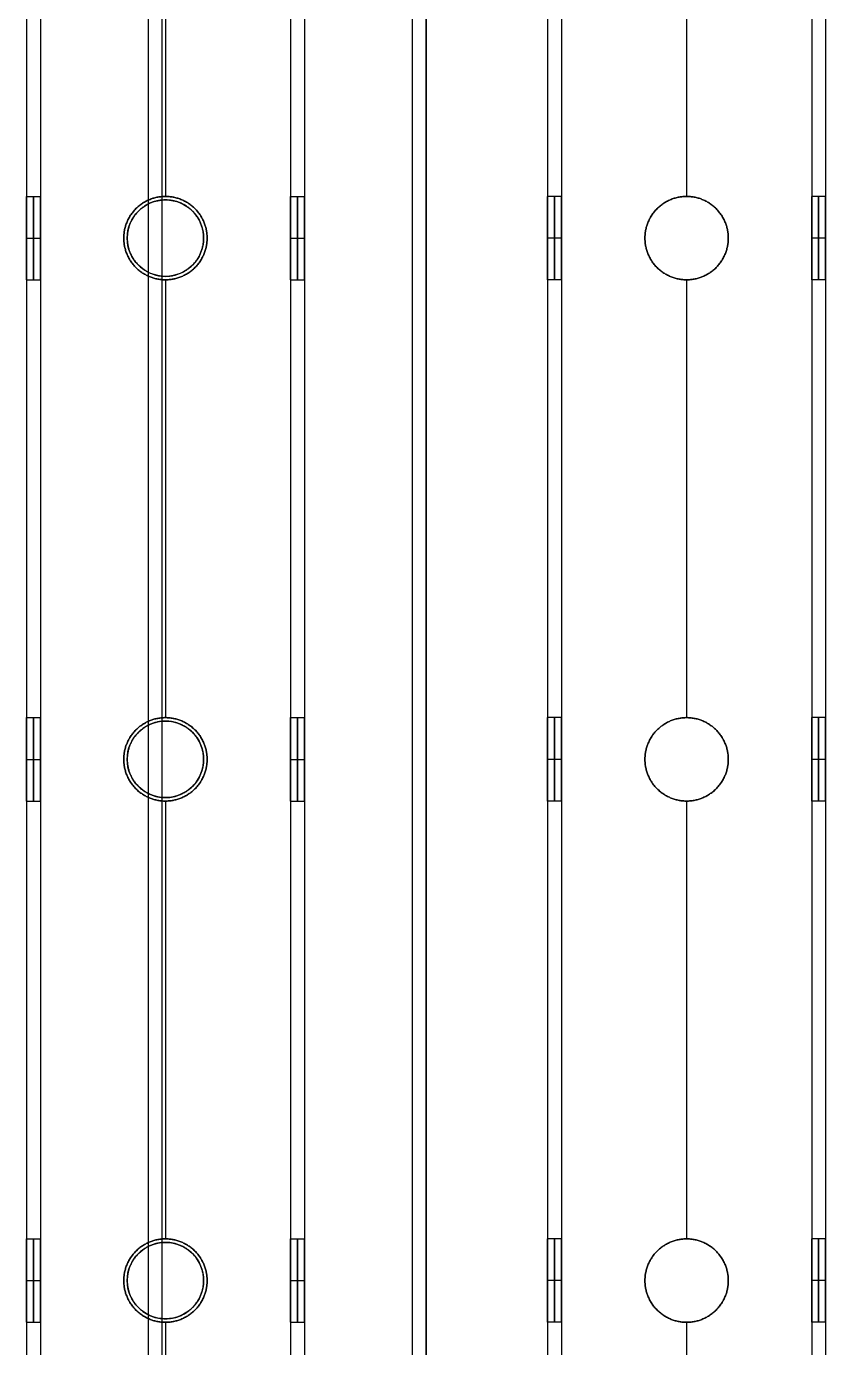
# Model space of a CAD drawing. Header units: millimetres. Extents: x -6529 to 809, y -8611 to 207.
# Drawn here: x 93.5 to 208.5, y -7850.1 to -7660 of the extents above; entities that cross this region are included whole.
import ezdxf

# ---------------------------------------------------------------- set-up
doc = ezdxf.new("R2010")
doc.units = ezdxf.units.MM
doc.header["$MEASUREMENT"] = 0
doc.layers.add('platen', color=7, linetype='Continuous', true_color=0x007f00)
doc.layers.add('staal', color=5, linetype='Continuous', true_color=0x0000ff)

# ---------------------------------------------------------------- blocks, each defined once
blk = doc.blocks.new('top plaat')
at = {"layer": 'platen'}
for p, q in [((658, -1276), (658, 40)), ((658, -1276, 18), (658, 40, 18)), ((620.5, -350), (620.5, -350, 18)), ((615, -355.5), (615, -355.5, 18)), ((626, -355.5), (626, -355.5, 18)), ((620.5, -361), (620.5, -361, 18)), ((620.5, -425), (620.5, -425, 18)), ((615, -430.5), (615, -430.5, 18)), ((626, -430.5), (626, -430.5, 18)), ((620.5, -436), (620.5, -436, 18)), ((620.5, -500), (620.5, -500, 18)), ((615, -505.5), (615, -505.5, 18)), ((626, -505.5), (626, -505.5, 18)), ((620.5, -511), (620.5, -511, 18))]:
    blk.add_line(p, q, dxfattribs=at)
for centre in [(620.5, -355.5, 9), (620.5, -430.5, 9), (620.5, -505.5, 9)]:
    blk.add_circle(centre, 5.5, dxfattribs=at)
for points in [[(626, -355.5), (626, -361), (620.5, -361), (615, -361), (615, -355.5), (615, -350), (620.5, -350), (626, -350), (626, -355.5)], [(626, -355.5, 18), (626, -361, 18), (620.5, -361, 18), (615, -361, 18), (615, -355.5, 18), (615, -350, 18), (620.5, -350, 18), (626, -350, 18), (626, -355.5, 18)], [(626, -430.5), (626, -436), (620.5, -436), (615, -436), (615, -430.5), (615, -425), (620.5, -425), (626, -425), (626, -430.5)], [(626, -430.5, 18), (626, -436, 18), (620.5, -436, 18), (615, -436, 18), (615, -430.5, 18), (615, -425, 18), (620.5, -425, 18), (626, -425, 18), (626, -430.5, 18)], [(626, -505.5), (626, -511), (620.5, -511), (615, -511), (615, -505.5), (615, -500), (620.5, -500), (626, -500), (626, -505.5)], [(626, -505.5, 18), (626, -511, 18), (620.5, -511, 18), (615, -511, 18), (615, -505.5, 18), (615, -500, 18), (620.5, -500, 18), (626, -500, 18), (626, -505.5, 18)]]:
    blk.add_rational_spline(points, [1, 0.707106781187, 1, 0.707106781187, 1, 0.707106781187, 1, 0.707106781187, 1], degree=2, knots=[-37.699112, -37.699112, -37.699112, -28.274334, -28.274334, -18.849556, -18.849556, -9.424778, -9.424778, 0, 0, 0], dxfattribs=at)
blk = doc.blocks.new('plaat base')
at = {"layer": 'platen'}
for p, q in [((658, -1200), (658, 0)), ((658, -1200, 18), (658, 0, 18))]:
    blk.add_line(p, q, dxfattribs=at)

msp = doc.modelspace()

# ---------------------------------------------------------------- linework, layer by layer
at = {"layer": 'staal'}
for p, q in [((93.53, -7684.5, 20), (95.53, -7684.5, 20)), ((113.53, -7684.5, 2), (113.53, -7684.5)), ((113.53, -7684.5, 40), (113.53, -7684.5, 38)), ((131.53, -7684.5, 20), (133.53, -7684.5, 20)), ((170.53, -7684.5, 1972), (168.53, -7684.5, 1972)), ((188.53, -7684.5, 1954), (188.53, -7684.5, 1952)), ((188.53, -7684.5, 1992), (188.53, -7684.5, 1990)), ((208.53, -7684.5, 1972), (206.53, -7684.5, 1972)), ((93.53, -7690.5, 26), (95.53, -7690.5, 26)), ((93.53, -7690.5, 14), (95.53, -7690.5, 14)), ((107.53, -7690.5, 2), (107.53, -7690.5)), ((107.53, -7690.5, 40), (107.53, -7690.5, 38)), ((119.53, -7690.5, 2), (119.53, -7690.5)), ((119.53, -7690.5, 40), (119.53, -7690.5, 38)), ((131.53, -7690.5, 26), (133.53, -7690.5, 26)), ((131.53, -7690.5, 14), (133.53, -7690.5, 14)), ((170.53, -7690.5, 1978), (168.53, -7690.5, 1978)), ((170.53, -7690.5, 1966), (168.53, -7690.5, 1966)), ((182.53, -7690.5, 1954), (182.53, -7690.5, 1952)), ((182.53, -7690.5, 1992), (182.53, -7690.5, 1990)), ((194.53, -7690.5, 1954), (194.53, -7690.5, 1952)), ((194.53, -7690.5, 1992), (194.53, -7690.5, 1990)), ((208.53, -7690.5, 1978), (206.53, -7690.5, 1978)), ((208.53, -7690.5, 1966), (206.53, -7690.5, 1966)), ((93.53, -7696.5, 20), (95.53, -7696.5, 20)), ((113.53, -7696.5, 2), (113.53, -7696.5)), ((113.53, -7696.5, 40), (113.53, -7696.5, 38)), ((131.53, -7696.5, 20), (133.53, -7696.5, 20)), ((170.53, -7696.5, 1972), (168.53, -7696.5, 1972)), ((188.53, -7696.5, 1954), (188.53, -7696.5, 1952)), ((188.53, -7696.5, 1992), (188.53, -7696.5, 1990)), ((208.53, -7696.5, 1972), (206.53, -7696.5, 1972)), ((93.53, -7759.5, 20), (95.53, -7759.5, 20)), ((113.53, -7759.5, 2), (113.53, -7759.5)), ((113.53, -7759.5, 40), (113.53, -7759.5, 38)), ((131.53, -7759.5, 20), (133.53, -7759.5, 20)), ((170.53, -7759.5, 1972), (168.53, -7759.5, 1972)), ((188.53, -7759.5, 1954), (188.53, -7759.5, 1952)), ((188.53, -7759.5, 1992), (188.53, -7759.5, 1990)), ((208.53, -7759.5, 1972), (206.53, -7759.5, 1972)), ((93.53, -7765.5, 26), (95.53, -7765.5, 26)), ((93.53, -7765.5, 14), (95.53, -7765.5, 14)), ((107.53, -7765.5, 2), (107.53, -7765.5)), ((107.53, -7765.5, 40), (107.53, -7765.5, 38)), ((119.53, -7765.5, 2), (119.53, -7765.5)), ((119.53, -7765.5, 40), (119.53, -7765.5, 38)), ((131.53, -7765.5, 26), (133.53, -7765.5, 26)), ((131.53, -7765.5, 14), (133.53, -7765.5, 14)), ((170.53, -7765.5, 1978), (168.53, -7765.5, 1978)), ((170.53, -7765.5, 1966), (168.53, -7765.5, 1966)), ((182.53, -7765.5, 1954), (182.53, -7765.5, 1952)), ((182.53, -7765.5, 1992), (182.53, -7765.5, 1990)), ((194.53, -7765.5, 1954), (194.53, -7765.5, 1952)), ((194.53, -7765.5, 1992), (194.53, -7765.5, 1990)), ((208.53, -7765.5, 1978), (206.53, -7765.5, 1978)), ((208.53, -7765.5, 1966), (206.53, -7765.5, 1966)), ((93.53, -7771.5, 20), (95.53, -7771.5, 20)), ((113.53, -7771.5, 2), (113.53, -7771.5)), ((113.53, -7771.5, 40), (113.53, -7771.5, 38)), ((131.53, -7771.5, 20), (133.53, -7771.5, 20)), ((170.53, -7771.5, 1972), (168.53, -7771.5, 1972)), ((188.53, -7771.5, 1954), (188.53, -7771.5, 1952)), ((188.53, -7771.5, 1992), (188.53, -7771.5, 1990)), ((208.53, -7771.5, 1972), (206.53, -7771.5, 1972)), ((93.53, -7834.5, 20), (95.53, -7834.5, 20)), ((113.53, -7834.5, 2), (113.53, -7834.5)), ((113.53, -7834.5, 40), (113.53, -7834.5, 38)), ((131.53, -7834.5, 20), (133.53, -7834.5, 20)), ((170.53, -7834.5, 1972), (168.53, -7834.5, 1972)), ((188.53, -7834.5, 1954), (188.53, -7834.5, 1952)), ((188.53, -7834.5, 1992), (188.53, -7834.5, 1990)), ((208.53, -7834.5, 1972), (206.53, -7834.5, 1972)), ((93.53, -7840.5, 26), (95.53, -7840.5, 26)), ((93.53, -7840.5, 14), (95.53, -7840.5, 14)), ((107.53, -7840.5, 2), (107.53, -7840.5)), ((107.53, -7840.5, 40), (107.53, -7840.5, 38)), ((119.53, -7840.5, 2), (119.53, -7840.5)), ((119.53, -7840.5, 40), (119.53, -7840.5, 38)), ((131.53, -7840.5, 26), (133.53, -7840.5, 26)), ((131.53, -7840.5, 14), (133.53, -7840.5, 14)), ((170.53, -7840.5, 1978), (168.53, -7840.5, 1978)), ((170.53, -7840.5, 1966), (168.53, -7840.5, 1966)), ((182.53, -7840.5, 1954), (182.53, -7840.5, 1952)), ((182.53, -7840.5, 1992), (182.53, -7840.5, 1990)), ((194.53, -7840.5, 1954), (194.53, -7840.5, 1952)), ((194.53, -7840.5, 1992), (194.53, -7840.5, 1990)), ((208.53, -7840.5, 1978), (206.53, -7840.5, 1978)), ((208.53, -7840.5, 1966), (206.53, -7840.5, 1966)), ((93.53, -7846.5, 20), (95.53, -7846.5, 20)), ((113.53, -7846.5, 2), (113.53, -7846.5)), ((113.53, -7846.5, 40), (113.53, -7846.5, 38)), ((131.53, -7846.5, 20), (133.53, -7846.5, 20)), ((170.53, -7846.5, 1972), (168.53, -7846.5, 1972)), ((188.53, -7846.5, 1954), (188.53, -7846.5, 1952)), ((188.53, -7846.5, 1992), (188.53, -7846.5, 1990)), ((208.53, -7846.5, 1972), (206.53, -7846.5, 1972))]:
    msp.add_line(p, q, dxfattribs=at)
for points in [[(93.53, -7335), (93.53, -7652.75), (93.53, -7970.5)], [(93.53, -7335, 40), (93.53, -7652.75, 40), (93.53, -7970.5, 40)], [(95.53, -7335, 2), (95.53, -7652.75, 2), (95.53, -7970.5, 2)], [(95.53, -7335, 38), (95.53, -7652.75, 38), (95.53, -7970.5, 38)], [(111.03, -7335, 40), (111.03, -7644, 40), (111.03, -7953, 40)], [(111.03, -7335), (111.03, -7644), (111.03, -7953)], [(113.03, -7335, 2), (113.03, -7644, 2), (113.03, -7953, 2)], [(113.03, -7335, 38), (113.03, -7644, 38), (113.03, -7953, 38)], [(131.53, -7335, 2), (131.53, -7652.75, 2), (131.53, -7970.5, 2)], [(131.53, -7335, 38), (131.53, -7652.75, 38), (131.53, -7970.5, 38)], [(133.53, -7335), (133.53, -7652.75), (133.53, -7970.5)], [(133.53, -7335, 40), (133.53, -7652.75, 40), (133.53, -7970.5, 40)], [(149.03, -7335, 2), (149.03, -7644, 2), (149.03, -7953, 2)], [(149.03, -7335, 38), (149.03, -7644, 38), (149.03, -7953, 38)], [(151.03, -7335, 40), (151.03, -7644, 40), (151.03, -7953, 40)], [(151.03, -7335), (151.03, -7644), (151.03, -7953)], [(168.53, -7335, 1952), (168.53, -7652.75, 1952), (168.53, -7970.5, 1952)], [(168.53, -7335, 1992), (168.53, -7652.75, 1992), (168.53, -7970.5, 1992)], [(170.53, -7335, 1954), (170.53, -7652.75, 1954), (170.53, -7970.5, 1954)], [(170.53, -7335, 1990), (170.53, -7652.75, 1990), (170.53, -7970.5, 1990)], [(206.53, -7335, 1954), (206.53, -7652.75, 1954), (206.53, -7970.5, 1954)], [(206.53, -7335, 1990), (206.53, -7652.75, 1990), (206.53, -7970.5, 1990)], [(208.53, -7335, 1952), (208.53, -7652.75, 1952), (208.53, -7970.5, 1952)], [(208.53, -7335, 1992), (208.53, -7652.75, 1992), (208.53, -7970.5, 1992)], [(93.53, -7621.5, 20), (93.53, -7653, 20), (93.53, -7684.5, 20)], [(95.53, -7621.5, 20), (95.53, -7653, 20), (95.53, -7684.5, 20)], [(113.53, -7621.5), (113.53, -7653), (113.53, -7684.5)], [(113.53, -7621.5, 40), (113.53, -7653, 40), (113.53, -7684.5, 40)], [(113.53, -7621.5, 2), (113.53, -7653, 2), (113.53, -7684.5, 2)], [(113.53, -7621.5, 38), (113.53, -7653, 38), (113.53, -7684.5, 38)], [(131.53, -7621.5, 20), (131.53, -7653, 20), (131.53, -7684.5, 20)], [(133.53, -7621.5, 20), (133.53, -7653, 20), (133.53, -7684.5, 20)], [(168.53, -7621.5, 1972), (168.53, -7653, 1972), (168.53, -7684.5, 1972)], [(170.53, -7621.5, 1972), (170.53, -7653, 1972), (170.53, -7684.5, 1972)], [(188.53, -7621.5, 1952), (188.53, -7653, 1952), (188.53, -7684.5, 1952)], [(188.53, -7621.5, 1992), (188.53, -7653, 1992), (188.53, -7684.5, 1992)], [(188.53, -7621.5, 1954), (188.53, -7653, 1954), (188.53, -7684.5, 1954)], [(188.53, -7621.5, 1990), (188.53, -7653, 1990), (188.53, -7684.5, 1990)], [(206.53, -7621.5, 1972), (206.53, -7653, 1972), (206.53, -7684.5, 1972)], [(208.53, -7621.5, 1972), (208.53, -7653, 1972), (208.53, -7684.5, 1972)], [(93.53, -7696.5, 20), (93.53, -7728, 20), (93.53, -7759.5, 20)], [(95.53, -7696.5, 20), (95.53, -7728, 20), (95.53, -7759.5, 20)], [(113.53, -7696.5), (113.53, -7728), (113.53, -7759.5)], [(113.53, -7696.5, 40), (113.53, -7728, 40), (113.53, -7759.5, 40)], [(113.53, -7696.5, 2), (113.53, -7728, 2), (113.53, -7759.5, 2)], [(113.53, -7696.5, 38), (113.53, -7728, 38), (113.53, -7759.5, 38)], [(131.53, -7696.5, 20), (131.53, -7728, 20), (131.53, -7759.5, 20)], [(133.53, -7696.5, 20), (133.53, -7728, 20), (133.53, -7759.5, 20)], [(168.53, -7696.5, 1972), (168.53, -7728, 1972), (168.53, -7759.5, 1972)], [(170.53, -7696.5, 1972), (170.53, -7728, 1972), (170.53, -7759.5, 1972)], [(188.53, -7696.5, 1952), (188.53, -7728, 1952), (188.53, -7759.5, 1952)], [(188.53, -7696.5, 1992), (188.53, -7728, 1992), (188.53, -7759.5, 1992)], [(188.53, -7696.5, 1954), (188.53, -7728, 1954), (188.53, -7759.5, 1954)], [(188.53, -7696.5, 1990), (188.53, -7728, 1990), (188.53, -7759.5, 1990)], [(206.53, -7696.5, 1972), (206.53, -7728, 1972), (206.53, -7759.5, 1972)], [(208.53, -7696.5, 1972), (208.53, -7728, 1972), (208.53, -7759.5, 1972)], [(93.53, -7771.5, 20), (93.53, -7803, 20), (93.53, -7834.5, 20)], [(95.53, -7771.5, 20), (95.53, -7803, 20), (95.53, -7834.5, 20)], [(113.53, -7771.5), (113.53, -7803), (113.53, -7834.5)], [(113.53, -7771.5, 40), (113.53, -7803, 40), (113.53, -7834.5, 40)], [(113.53, -7771.5, 2), (113.53, -7803, 2), (113.53, -7834.5, 2)], [(113.53, -7771.5, 38), (113.53, -7803, 38), (113.53, -7834.5, 38)], [(131.53, -7771.5, 20), (131.53, -7803, 20), (131.53, -7834.5, 20)], [(133.53, -7771.5, 20), (133.53, -7803, 20), (133.53, -7834.5, 20)], [(168.53, -7771.5, 1972), (168.53, -7803, 1972), (168.53, -7834.5, 1972)], [(170.53, -7771.5, 1972), (170.53, -7803, 1972), (170.53, -7834.5, 1972)], [(188.53, -7771.5, 1952), (188.53, -7803, 1952), (188.53, -7834.5, 1952)], [(188.53, -7771.5, 1992), (188.53, -7803, 1992), (188.53, -7834.5, 1992)], [(188.53, -7771.5, 1954), (188.53, -7803, 1954), (188.53, -7834.5, 1954)], [(188.53, -7771.5, 1990), (188.53, -7803, 1990), (188.53, -7834.5, 1990)], [(206.53, -7771.5, 1972), (206.53, -7803, 1972), (206.53, -7834.5, 1972)], [(208.53, -7771.5, 1972), (208.53, -7803, 1972), (208.53, -7834.5, 1972)], [(93.53, -7846.5, 20), (93.53, -7878, 20), (93.53, -7909.5, 20)], [(95.53, -7846.5, 20), (95.53, -7878, 20), (95.53, -7909.5, 20)], [(113.53, -7846.5), (113.53, -7878), (113.53, -7909.5)], [(113.53, -7846.5, 40), (113.53, -7878, 40), (113.53, -7909.5, 40)], [(113.53, -7846.5, 2), (113.53, -7878, 2), (113.53, -7909.5, 2)], [(113.53, -7846.5, 38), (113.53, -7878, 38), (113.53, -7909.5, 38)], [(131.53, -7846.5, 20), (131.53, -7878, 20), (131.53, -7909.5, 20)], [(133.53, -7846.5, 20), (133.53, -7878, 20), (133.53, -7909.5, 20)], [(168.53, -7846.5, 1972), (168.53, -7878, 1972), (168.53, -7909.5, 1972)], [(170.53, -7846.5, 1972), (170.53, -7878, 1972), (170.53, -7909.5, 1972)], [(188.53, -7846.5, 1952), (188.53, -7878, 1952), (188.53, -7909.5, 1952)], [(188.53, -7846.5, 1992), (188.53, -7878, 1992), (188.53, -7909.5, 1992)], [(188.53, -7846.5, 1954), (188.53, -7878, 1954), (188.53, -7909.5, 1954)], [(188.53, -7846.5, 1990), (188.53, -7878, 1990), (188.53, -7909.5, 1990)], [(206.53, -7846.5, 1972), (206.53, -7878, 1972), (206.53, -7909.5, 1972)], [(208.53, -7846.5, 1972), (208.53, -7878, 1972), (208.53, -7909.5, 1972)]]:
    msp.add_open_spline(points, degree=2, dxfattribs=at)
for points, weights, knots in [([(93.53, -7690.5, 26), (93.53, -7696.5, 26), (93.53, -7696.5, 20), (93.53, -7696.5, 14), (93.53, -7690.5, 14), (93.53, -7684.5, 14), (93.53, -7684.5, 20), (93.53, -7684.5, 26), (93.53, -7690.5, 26)], [1, 0.707106781187, 1, 0.707106781187, 1, 0.707106781187, 1, 0.707106781187, 1], [0, 0, 0, 7.853982, 7.853982, 15.707963, 15.707963, 23.561945, 23.561945, 31.415927, 31.415927, 31.415927]), ([(94.53, -7690.5, 26), (94.53, -7696.5, 26), (94.53, -7696.5, 20), (94.53, -7696.5, 14), (94.53, -7690.5, 14), (94.53, -7684.5, 14), (94.53, -7684.5, 20), (94.53, -7684.5, 26), (94.53, -7690.5, 26)], [1, 0.707106781187, 1, 0.707106781187, 1, 0.707106781187, 1, 0.707106781187, 1], [0, 0, 0, 7.853982, 7.853982, 15.707963, 15.707963, 23.561945, 23.561945, 31.415927, 31.415927, 31.415927]), ([(95.53, -7690.5, 26), (95.53, -7684.5, 26), (95.53, -7684.5, 20), (95.53, -7684.5, 14), (95.53, -7690.5, 14), (95.53, -7696.5, 14), (95.53, -7696.5, 20), (95.53, -7696.5, 26), (95.53, -7690.5, 26)], [1, 0.707106781187, 1, 0.707106781187, 1, 0.707106781187, 1, 0.707106851018, 0.999999860338], [-31.415927, -31.415927, -31.415927, -23.561944, -23.561944, -15.707962, -15.707962, -7.85398, -7.85398, 0, 0, 0]), ([(119.53, -7690.5), (119.53, -7684.5), (113.53, -7684.5), (107.53, -7684.5), (107.53, -7690.5), (107.53, -7696.5), (113.53, -7696.5), (119.53, -7696.5), (119.53, -7690.5)], [1, 0.707106781187, 1, 0.707106781187, 1, 0.707106781187, 1, 0.707106781187, 1], [-31.415927, -31.415927, -31.415927, -23.561945, -23.561945, -15.707963, -15.707963, -7.853982, -7.853982, 0, 0, 0]), ([(119.53, -7690.5, 40), (119.53, -7696.5, 40), (113.53, -7696.5, 40), (107.53, -7696.5, 40), (107.53, -7690.5, 40), (107.53, -7684.5, 40), (113.53, -7684.5, 40), (119.53, -7684.5, 40), (119.53, -7690.5, 40)], [1, 0.707106781187, 1, 0.707106781187, 1, 0.707106781187, 1, 0.707106781187, 1], [0, 0, 0, 7.853982, 7.853982, 15.707963, 15.707963, 23.561945, 23.561945, 31.415927, 31.415927, 31.415927]), ([(119.53, -7690.5, 2), (119.53, -7696.5, 2), (113.53, -7696.5, 2), (107.53, -7696.5, 2), (107.53, -7690.5, 2), (107.53, -7684.5, 2), (113.53, -7684.5, 2), (119.53, -7684.5, 2), (119.53, -7690.5, 2)], [1, 0.707106781187, 1, 0.707106781187, 1, 0.707106781187, 1, 0.707106781187, 1], [0, 0, 0, 7.853982, 7.853982, 15.707963, 15.707963, 23.561945, 23.561945, 31.415927, 31.415927, 31.415927]), ([(119.53, -7690.5, 38), (119.53, -7684.5, 38), (113.53, -7684.5, 38), (107.53, -7684.5, 38), (107.53, -7690.5, 38), (107.53, -7696.5, 38), (113.53, -7696.5, 38), (119.53, -7696.5, 38), (119.53, -7690.5, 38)], [1, 0.707106781187, 1, 0.707106781187, 1, 0.707106781187, 1, 0.707106781187, 1], [-31.415927, -31.415927, -31.415927, -23.561945, -23.561945, -15.707963, -15.707963, -7.853982, -7.853982, 0, 0, 0]), ([(119.53, -7690.5, 1), (119.53, -7696.5, 1), (113.53, -7696.5, 1), (107.53, -7696.5, 1), (107.53, -7690.5, 1), (107.53, -7684.5, 1), (113.53, -7684.5, 1), (119.53, -7684.5, 1), (119.53, -7690.5, 1)], [1, 0.707106781187, 1, 0.707106781187, 1, 0.707106781187, 1, 0.707106781187, 1], [0, 0, 0, 7.853982, 7.853982, 15.707963, 15.707963, 23.561945, 23.561945, 31.415927, 31.415927, 31.415927]), ([(119.53, -7690.5, 39), (119.53, -7696.5, 39), (113.53, -7696.5, 39), (107.53, -7696.5, 39), (107.53, -7690.5, 39), (107.53, -7684.5, 39), (113.53, -7684.5, 39), (119.53, -7684.5, 39), (119.53, -7690.5, 39)], [1, 0.707106781187, 1, 0.707106781187, 1, 0.707106781187, 1, 0.707106781187, 1], [0, 0, 0, 7.853982, 7.853982, 15.707963, 15.707963, 23.561945, 23.561945, 31.415927, 31.415927, 31.415927]), ([(131.53, -7690.5, 26), (131.53, -7696.5, 26), (131.53, -7696.5, 20), (131.53, -7696.5, 14), (131.53, -7690.5, 14), (131.53, -7684.5, 14), (131.53, -7684.5, 20), (131.53, -7684.5, 26), (131.53, -7690.5, 26)], [1, 0.707106781187, 1, 0.707106781187, 1, 0.707106781187, 1, 0.707106781187, 1], [0, 0, 0, 7.853982, 7.853982, 15.707963, 15.707963, 23.561945, 23.561945, 31.415927, 31.415927, 31.415927]), ([(132.53, -7690.5, 26), (132.53, -7696.5, 26), (132.53, -7696.5, 20), (132.53, -7696.5, 14), (132.53, -7690.5, 14), (132.53, -7684.5, 14), (132.53, -7684.5, 20), (132.53, -7684.5, 26), (132.53, -7690.5, 26)], [1, 0.707106781187, 1, 0.707106781187, 1, 0.707106781187, 1, 0.707106781187, 1], [0, 0, 0, 7.853982, 7.853982, 15.707963, 15.707963, 23.561945, 23.561945, 31.415927, 31.415927, 31.415927]), ([(133.53, -7690.5, 26), (133.53, -7684.5, 26), (133.53, -7684.5, 20), (133.53, -7684.5, 14), (133.53, -7690.5, 14), (133.53, -7696.5, 14), (133.53, -7696.5, 20), (133.53, -7696.5, 26), (133.53, -7690.5, 26)], [1, 0.707106781187, 1, 0.707106781187, 1, 0.707106781187, 1, 0.707106781187, 1], [-31.415927, -31.415927, -31.415927, -23.561945, -23.561945, -15.707963, -15.707963, -7.853982, -7.853982, 0, 0, 0]), ([(168.53, -7690.5, 1978), (168.53, -7684.5, 1978), (168.53, -7684.5, 1972), (168.53, -7684.5, 1966), (168.53, -7690.5, 1966), (168.53, -7696.5, 1966), (168.53, -7696.5, 1972), (168.53, -7696.5, 1978), (168.53, -7690.5, 1978)], [1, 0.707106781187, 1, 0.707106781187, 1, 0.707106781187, 1, 0.707106781187, 1], [-31.415927, -31.415927, -31.415927, -23.561945, -23.561945, -15.707963, -15.707963, -7.853982, -7.853982, 0, 0, 0]), ([(169.53, -7690.5, 1978), (169.53, -7696.5, 1978), (169.53, -7696.5, 1972), (169.53, -7696.5, 1966), (169.53, -7690.5, 1966), (169.53, -7684.5, 1966), (169.53, -7684.5, 1972), (169.53, -7684.5, 1978), (169.53, -7690.5, 1978)], [1, 0.707106781187, 1, 0.707106781187, 1, 0.707106781187, 1, 0.707106781187, 1], [0, 0, 0, 7.853982, 7.853982, 15.707963, 15.707963, 23.561945, 23.561945, 31.415927, 31.415927, 31.415927]), ([(170.53, -7690.5, 1978), (170.53, -7696.5, 1978), (170.53, -7696.5, 1972), (170.53, -7696.5, 1966), (170.53, -7690.5, 1966), (170.53, -7684.5, 1966), (170.53, -7684.5, 1972), (170.53, -7684.5, 1978), (170.53, -7690.5, 1978)], [1, 0.707106781187, 1, 0.707106781187, 1, 0.707106781187, 1, 0.707106781187, 1], [0, 0, 0, 7.853982, 7.853982, 15.707963, 15.707963, 23.561945, 23.561945, 31.415927, 31.415927, 31.415927]), ([(182.53, -7690.5, 1952), (182.53, -7684.5, 1952), (188.53, -7684.5, 1952), (194.53, -7684.5, 1952), (194.53, -7690.5, 1952), (194.53, -7696.5, 1952), (188.53, -7696.5, 1952), (182.53, -7696.5, 1952), (182.53, -7690.5, 1952)], [1, 0.707106781187, 1, 0.707106781187, 1, 0.707106781187, 1, 0.707106781187, 1], [-31.415927, -31.415927, -31.415927, -23.561945, -23.561945, -15.707963, -15.707963, -7.853982, -7.853982, 0, 0, 0]), ([(182.53, -7690.5, 1992), (182.53, -7696.5, 1992), (188.53, -7696.5, 1992), (194.53, -7696.5, 1992), (194.53, -7690.5, 1992), (194.53, -7684.5, 1992), (188.53, -7684.5, 1992), (182.53, -7684.5, 1992), (182.53, -7690.5, 1992)], [1, 0.707106781187, 1, 0.707106781187, 1, 0.707106781187, 1, 0.707106781187, 1], [0, 0, 0, 7.853982, 7.853982, 15.707963, 15.707963, 23.561945, 23.561945, 31.415927, 31.415927, 31.415927]), ([(182.53, -7690.5, 1954), (182.53, -7696.5, 1954), (188.53, -7696.5, 1954), (194.53, -7696.5, 1954), (194.53, -7690.5, 1954), (194.53, -7684.5, 1954), (188.53, -7684.5, 1954), (182.53, -7684.5, 1954), (182.53, -7690.5, 1954)], [1, 0.707106781187, 1, 0.707106781187, 1, 0.707106781187, 1, 0.707106781187, 1], [0, 0, 0, 7.853982, 7.853982, 15.707963, 15.707963, 23.561945, 23.561945, 31.415927, 31.415927, 31.415927]), ([(182.53, -7690.5, 1990), (182.53, -7684.5, 1990), (188.53, -7684.5, 1990), (194.53, -7684.5, 1990), (194.53, -7690.5, 1990), (194.53, -7696.5, 1990), (188.53, -7696.5, 1990), (182.53, -7696.5, 1990), (182.53, -7690.5, 1990)], [1, 0.707106781187, 1, 0.707106781187, 1, 0.707106781187, 1, 0.707106781187, 1], [-31.415927, -31.415927, -31.415927, -23.561945, -23.561945, -15.707963, -15.707963, -7.853982, -7.853982, 0, 0, 0]), ([(182.53, -7690.5, 1953), (182.53, -7696.5, 1953), (188.53, -7696.5, 1953), (194.53, -7696.5, 1953), (194.53, -7690.5, 1953), (194.53, -7684.5, 1953), (188.53, -7684.5, 1953), (182.53, -7684.5, 1953), (182.53, -7690.5, 1953)], [1, 0.707106781187, 1, 0.707106781187, 1, 0.707106781187, 1, 0.707106781187, 1], [0, 0, 0, 7.853982, 7.853982, 15.707963, 15.707963, 23.561945, 23.561945, 31.415927, 31.415927, 31.415927]), ([(182.53, -7690.5, 1991), (182.53, -7696.5, 1991), (188.53, -7696.5, 1991), (194.53, -7696.5, 1991), (194.53, -7690.5, 1991), (194.53, -7684.5, 1991), (188.53, -7684.5, 1991), (182.53, -7684.5, 1991), (182.53, -7690.5, 1991)], [1, 0.707106781187, 1, 0.707106781187, 1, 0.707106781187, 1, 0.707106781187, 1], [0, 0, 0, 7.853982, 7.853982, 15.707963, 15.707963, 23.561945, 23.561945, 31.415927, 31.415927, 31.415927]), ([(206.53, -7690.5, 1978), (206.53, -7684.5, 1978), (206.53, -7684.5, 1972), (206.53, -7684.5, 1966), (206.53, -7690.5, 1966), (206.53, -7696.5, 1966), (206.53, -7696.5, 1972), (206.53, -7696.5, 1978), (206.53, -7690.5, 1978)], [1, 0.707106781187, 1, 0.707106781187, 1, 0.707106781187, 1, 0.707106851018, 0.999999860338], [-31.415927, -31.415927, -31.415927, -23.561944, -23.561944, -15.707962, -15.707962, -7.85398, -7.85398, 0, 0, 0]), ([(207.53, -7690.5, 1978), (207.53, -7696.5, 1978), (207.53, -7696.5, 1972), (207.53, -7696.5, 1966), (207.53, -7690.5, 1966), (207.53, -7684.5, 1966), (207.53, -7684.5, 1972), (207.53, -7684.5, 1978), (207.53, -7690.5, 1978)], [1, 0.707106781187, 1, 0.707106781187, 1, 0.707106781187, 1, 0.707106781187, 1], [0, 0, 0, 7.853982, 7.853982, 15.707963, 15.707963, 23.561945, 23.561945, 31.415927, 31.415927, 31.415927]), ([(208.53, -7690.5, 1978), (208.53, -7696.5, 1978), (208.53, -7696.5, 1972), (208.53, -7696.5, 1966), (208.53, -7690.5, 1966), (208.53, -7684.5, 1966), (208.53, -7684.5, 1972), (208.53, -7684.5, 1978), (208.53, -7690.5, 1978)], [1, 0.707106781187, 1, 0.707106781187, 1, 0.707106781187, 1, 0.707106781187, 1], [0, 0, 0, 7.853982, 7.853982, 15.707963, 15.707963, 23.561945, 23.561945, 31.415927, 31.415927, 31.415927]), ([(93.53, -7765.5, 26), (93.53, -7771.5, 26), (93.53, -7771.5, 20), (93.53, -7771.5, 14), (93.53, -7765.5, 14), (93.53, -7759.5, 14), (93.53, -7759.5, 20), (93.53, -7759.5, 26), (93.53, -7765.5, 26)], [1, 0.707106781187, 1, 0.707106781187, 1, 0.707106781187, 1, 0.707106781187, 1], [0, 0, 0, 7.853982, 7.853982, 15.707963, 15.707963, 23.561945, 23.561945, 31.415927, 31.415927, 31.415927]), ([(94.53, -7765.5, 26), (94.53, -7771.5, 26), (94.53, -7771.5, 20), (94.53, -7771.5, 14), (94.53, -7765.5, 14), (94.53, -7759.5, 14), (94.53, -7759.5, 20), (94.53, -7759.5, 26), (94.53, -7765.5, 26)], [1, 0.707106781187, 1, 0.707106781187, 1, 0.707106781187, 1, 0.707106781187, 1], [0, 0, 0, 7.853982, 7.853982, 15.707963, 15.707963, 23.561945, 23.561945, 31.415927, 31.415927, 31.415927]), ([(95.53, -7765.5, 26), (95.53, -7759.5, 26), (95.53, -7759.5, 20), (95.53, -7759.5, 14), (95.53, -7765.5, 14), (95.53, -7771.5, 14), (95.53, -7771.5, 20), (95.53, -7771.5, 26), (95.53, -7765.5, 26)], [1, 0.707106781187, 1, 0.707106781187, 1, 0.707106781187, 1, 0.707106851018, 0.999999860338], [-31.415927, -31.415927, -31.415927, -23.561944, -23.561944, -15.707962, -15.707962, -7.85398, -7.85398, 0, 0, 0]), ([(119.53, -7765.5), (119.53, -7759.5), (113.53, -7759.5), (107.53, -7759.5), (107.53, -7765.5), (107.53, -7771.5), (113.53, -7771.5), (119.53, -7771.5), (119.53, -7765.5)], [1, 0.707106781187, 1, 0.707106781187, 1, 0.707106781187, 1, 0.707106781187, 1], [-31.415927, -31.415927, -31.415927, -23.561945, -23.561945, -15.707963, -15.707963, -7.853982, -7.853982, 0, 0, 0]), ([(119.53, -7765.5, 40), (119.53, -7771.5, 40), (113.53, -7771.5, 40), (107.53, -7771.5, 40), (107.53, -7765.5, 40), (107.53, -7759.5, 40), (113.53, -7759.5, 40), (119.53, -7759.5, 40), (119.53, -7765.5, 40)], [1, 0.707106781187, 1, 0.707106781187, 1, 0.707106781187, 1, 0.707106781187, 1], [0, 0, 0, 7.853982, 7.853982, 15.707963, 15.707963, 23.561945, 23.561945, 31.415927, 31.415927, 31.415927]), ([(119.53, -7765.5, 2), (119.53, -7771.5, 2), (113.53, -7771.5, 2), (107.53, -7771.5, 2), (107.53, -7765.5, 2), (107.53, -7759.5, 2), (113.53, -7759.5, 2), (119.53, -7759.5, 2), (119.53, -7765.5, 2)], [1, 0.707106781187, 1, 0.707106781187, 1, 0.707106781187, 1, 0.707106781187, 1], [0, 0, 0, 7.853982, 7.853982, 15.707963, 15.707963, 23.561945, 23.561945, 31.415927, 31.415927, 31.415927]), ([(119.53, -7765.5, 38), (119.53, -7759.5, 38), (113.53, -7759.5, 38), (107.53, -7759.5, 38), (107.53, -7765.5, 38), (107.53, -7771.5, 38), (113.53, -7771.5, 38), (119.53, -7771.5, 38), (119.53, -7765.5, 38)], [1, 0.707106781187, 1, 0.707106781187, 1, 0.707106781187, 1, 0.707106781187, 1], [-31.415927, -31.415927, -31.415927, -23.561945, -23.561945, -15.707963, -15.707963, -7.853982, -7.853982, 0, 0, 0]), ([(119.53, -7765.5, 1), (119.53, -7771.5, 1), (113.53, -7771.5, 1), (107.53, -7771.5, 1), (107.53, -7765.5, 1), (107.53, -7759.5, 1), (113.53, -7759.5, 1), (119.53, -7759.5, 1), (119.53, -7765.5, 1)], [1, 0.707106781187, 1, 0.707106781187, 1, 0.707106781187, 1, 0.707106781187, 1], [0, 0, 0, 7.853982, 7.853982, 15.707963, 15.707963, 23.561945, 23.561945, 31.415927, 31.415927, 31.415927]), ([(119.53, -7765.5, 39), (119.53, -7771.5, 39), (113.53, -7771.5, 39), (107.53, -7771.5, 39), (107.53, -7765.5, 39), (107.53, -7759.5, 39), (113.53, -7759.5, 39), (119.53, -7759.5, 39), (119.53, -7765.5, 39)], [1, 0.707106781187, 1, 0.707106781187, 1, 0.707106781187, 1, 0.707106781187, 1], [0, 0, 0, 7.853982, 7.853982, 15.707963, 15.707963, 23.561945, 23.561945, 31.415927, 31.415927, 31.415927]), ([(131.53, -7765.5, 26), (131.53, -7771.5, 26), (131.53, -7771.5, 20), (131.53, -7771.5, 14), (131.53, -7765.5, 14), (131.53, -7759.5, 14), (131.53, -7759.5, 20), (131.53, -7759.5, 26), (131.53, -7765.5, 26)], [0.999999860338, 0.707106851018, 1, 0.707106781187, 1, 0.707106781187, 1, 0.707106851018, 0.999999860338], [0, 0, 0, 7.853981, 7.853981, 15.707963, 15.707963, 23.561946, 23.561946, 31.415927, 31.415927, 31.415927]), ([(132.53, -7765.5, 26), (132.53, -7771.5, 26), (132.53, -7771.5, 20), (132.53, -7771.5, 14), (132.53, -7765.5, 14), (132.53, -7759.5, 14), (132.53, -7759.5, 20), (132.53, -7759.5, 26), (132.53, -7765.5, 26)], [1, 0.707106781187, 1, 0.707106781187, 1, 0.707106781187, 1, 0.707106781187, 1], [0, 0, 0, 7.853982, 7.853982, 15.707963, 15.707963, 23.561945, 23.561945, 31.415927, 31.415927, 31.415927]), ([(133.53, -7765.5, 26), (133.53, -7759.5, 26), (133.53, -7759.5, 20), (133.53, -7759.5, 14), (133.53, -7765.5, 14), (133.53, -7771.5, 14), (133.53, -7771.5, 20), (133.53, -7771.5, 26), (133.53, -7765.5, 26)], [1, 0.707106781187, 1, 0.707106781187, 1, 0.707106781187, 1, 0.707106781187, 1], [-31.415927, -31.415927, -31.415927, -23.561945, -23.561945, -15.707963, -15.707963, -7.853982, -7.853982, 0, 0, 0]), ([(168.53, -7765.5, 1978), (168.53, -7759.5, 1978), (168.53, -7759.5, 1972), (168.53, -7759.5, 1966), (168.53, -7765.5, 1966), (168.53, -7771.5, 1966), (168.53, -7771.5, 1972), (168.53, -7771.5, 1978), (168.53, -7765.5, 1978)], [1, 0.707106781187, 1, 0.707106781187, 1, 0.707106781187, 1, 0.707106781187, 1], [-31.415927, -31.415927, -31.415927, -23.561945, -23.561945, -15.707963, -15.707963, -7.853982, -7.853982, 0, 0, 0]), ([(169.53, -7765.5, 1978), (169.53, -7771.5, 1978), (169.53, -7771.5, 1972), (169.53, -7771.5, 1966), (169.53, -7765.5, 1966), (169.53, -7759.5, 1966), (169.53, -7759.5, 1972), (169.53, -7759.5, 1978), (169.53, -7765.5, 1978)], [1, 0.707106781187, 1, 0.707106781187, 1, 0.707106781187, 1, 0.707106781187, 1], [0, 0, 0, 7.853982, 7.853982, 15.707963, 15.707963, 23.561945, 23.561945, 31.415927, 31.415927, 31.415927]), ([(170.53, -7765.5, 1978), (170.53, -7771.5, 1978), (170.53, -7771.5, 1972), (170.53, -7771.5, 1966), (170.53, -7765.5, 1966), (170.53, -7759.5, 1966), (170.53, -7759.5, 1972), (170.53, -7759.5, 1978), (170.53, -7765.5, 1978)], [0.999999860338, 0.707106851018, 1, 0.707106781187, 1, 0.707106781187, 1, 0.707106851018, 0.999999860338], [0, 0, 0, 7.853981, 7.853981, 15.707963, 15.707963, 23.561946, 23.561946, 31.415927, 31.415927, 31.415927]), ([(182.53, -7765.5, 1952), (182.53, -7759.5, 1952), (188.53, -7759.5, 1952), (194.53, -7759.5, 1952), (194.53, -7765.5, 1952), (194.53, -7771.5, 1952), (188.53, -7771.5, 1952), (182.53, -7771.5, 1952), (182.53, -7765.5, 1952)], [1, 0.707106781187, 1, 0.707106781187, 1, 0.707106781187, 1, 0.707106781187, 1], [-31.415927, -31.415927, -31.415927, -23.561945, -23.561945, -15.707963, -15.707963, -7.853982, -7.853982, 0, 0, 0]), ([(182.53, -7765.5, 1992), (182.53, -7771.5, 1992), (188.53, -7771.5, 1992), (194.53, -7771.5, 1992), (194.53, -7765.5, 1992), (194.53, -7759.5, 1992), (188.53, -7759.5, 1992), (182.53, -7759.5, 1992), (182.53, -7765.5, 1992)], [1, 0.707106781187, 1, 0.707106781187, 1, 0.707106781187, 1, 0.707106781187, 1], [0, 0, 0, 7.853982, 7.853982, 15.707963, 15.707963, 23.561945, 23.561945, 31.415927, 31.415927, 31.415927]), ([(182.53, -7765.5, 1954), (182.53, -7771.5, 1954), (188.53, -7771.5, 1954), (194.53, -7771.5, 1954), (194.53, -7765.5, 1954), (194.53, -7759.5, 1954), (188.53, -7759.5, 1954), (182.53, -7759.5, 1954), (182.53, -7765.5, 1954)], [1, 0.707106781187, 1, 0.707106781187, 1, 0.707106781187, 1, 0.707106781187, 1], [0, 0, 0, 7.853982, 7.853982, 15.707963, 15.707963, 23.561945, 23.561945, 31.415927, 31.415927, 31.415927]), ([(182.53, -7765.5, 1990), (182.53, -7759.5, 1990), (188.53, -7759.5, 1990), (194.53, -7759.5, 1990), (194.53, -7765.5, 1990), (194.53, -7771.5, 1990), (188.53, -7771.5, 1990), (182.53, -7771.5, 1990), (182.53, -7765.5, 1990)], [1, 0.707106781187, 1, 0.707106781187, 1, 0.707106781187, 1, 0.707106781187, 1], [-31.415927, -31.415927, -31.415927, -23.561945, -23.561945, -15.707963, -15.707963, -7.853982, -7.853982, 0, 0, 0]), ([(182.53, -7765.5, 1953), (182.53, -7771.5, 1953), (188.53, -7771.5, 1953), (194.53, -7771.5, 1953), (194.53, -7765.5, 1953), (194.53, -7759.5, 1953), (188.53, -7759.5, 1953), (182.53, -7759.5, 1953), (182.53, -7765.5, 1953)], [1, 0.707106781187, 1, 0.707106781187, 1, 0.707106781187, 1, 0.707106781187, 1], [0, 0, 0, 7.853982, 7.853982, 15.707963, 15.707963, 23.561945, 23.561945, 31.415927, 31.415927, 31.415927]), ([(182.53, -7765.5, 1991), (182.53, -7771.5, 1991), (188.53, -7771.5, 1991), (194.53, -7771.5, 1991), (194.53, -7765.5, 1991), (194.53, -7759.5, 1991), (188.53, -7759.5, 1991), (182.53, -7759.5, 1991), (182.53, -7765.5, 1991)], [1, 0.707106781187, 1, 0.707106781187, 1, 0.707106781187, 1, 0.707106781187, 1], [0, 0, 0, 7.853982, 7.853982, 15.707963, 15.707963, 23.561945, 23.561945, 31.415927, 31.415927, 31.415927]), ([(206.53, -7765.5, 1978), (206.53, -7759.5, 1978), (206.53, -7759.5, 1972), (206.53, -7759.5, 1966), (206.53, -7765.5, 1966), (206.53, -7771.5, 1966), (206.53, -7771.5, 1972), (206.53, -7771.5, 1978), (206.53, -7765.5, 1978)], [1, 0.707106781187, 1, 0.707106781187, 1, 0.707106781187, 1, 0.707106851018, 0.999999860338], [-31.415927, -31.415927, -31.415927, -23.561944, -23.561944, -15.707962, -15.707962, -7.85398, -7.85398, 0, 0, 0]), ([(207.53, -7765.5, 1978), (207.53, -7771.5, 1978), (207.53, -7771.5, 1972), (207.53, -7771.5, 1966), (207.53, -7765.5, 1966), (207.53, -7759.5, 1966), (207.53, -7759.5, 1972), (207.53, -7759.5, 1978), (207.53, -7765.5, 1978)], [1, 0.707106781187, 1, 0.707106781187, 1, 0.707106781187, 1, 0.707106781187, 1], [0, 0, 0, 7.853982, 7.853982, 15.707963, 15.707963, 23.561945, 23.561945, 31.415927, 31.415927, 31.415927]), ([(208.53, -7765.5, 1978), (208.53, -7771.5, 1978), (208.53, -7771.5, 1972), (208.53, -7771.5, 1966), (208.53, -7765.5, 1966), (208.53, -7759.5, 1966), (208.53, -7759.5, 1972), (208.53, -7759.5, 1978), (208.53, -7765.5, 1978)], [1, 0.707106781187, 1, 0.707106781187, 1, 0.707106781187, 1, 0.707106781187, 1], [0, 0, 0, 7.853982, 7.853982, 15.707963, 15.707963, 23.561945, 23.561945, 31.415927, 31.415927, 31.415927]), ([(93.53, -7840.5, 26), (93.53, -7846.5, 26), (93.53, -7846.5, 20), (93.53, -7846.5, 14), (93.53, -7840.5, 14), (93.53, -7834.5, 14), (93.53, -7834.5, 20), (93.53, -7834.5, 26), (93.53, -7840.5, 26)], [1, 0.707106781187, 1, 0.707106781187, 1, 0.707106781187, 1, 0.707106781187, 1], [0, 0, 0, 7.853982, 7.853982, 15.707963, 15.707963, 23.561945, 23.561945, 31.415927, 31.415927, 31.415927]), ([(94.53, -7840.5, 26), (94.53, -7846.5, 26), (94.53, -7846.5, 20), (94.53, -7846.5, 14), (94.53, -7840.5, 14), (94.53, -7834.5, 14), (94.53, -7834.5, 20), (94.53, -7834.5, 26), (94.53, -7840.5, 26)], [1, 0.707106781187, 1, 0.707106781187, 1, 0.707106781187, 1, 0.707106781187, 1], [0, 0, 0, 7.853982, 7.853982, 15.707963, 15.707963, 23.561945, 23.561945, 31.415927, 31.415927, 31.415927]), ([(95.53, -7840.5, 26), (95.53, -7834.5, 26), (95.53, -7834.5, 20), (95.53, -7834.5, 14), (95.53, -7840.5, 14), (95.53, -7846.5, 14), (95.53, -7846.5, 20), (95.53, -7846.5, 26), (95.53, -7840.5, 26)], [1, 0.707106781187, 1, 0.707106781187, 1, 0.707106781187, 1, 0.707106781187, 1], [-31.415927, -31.415927, -31.415927, -23.561945, -23.561945, -15.707963, -15.707963, -7.853982, -7.853982, 0, 0, 0]), ([(119.53, -7840.5), (119.53, -7834.5), (113.53, -7834.5), (107.53, -7834.5), (107.53, -7840.5), (107.53, -7846.5), (113.53, -7846.5), (119.53, -7846.5), (119.53, -7840.5)], [1, 0.707106781187, 1, 0.707106781187, 1, 0.707106781187, 1, 0.707106781187, 1], [-31.415927, -31.415927, -31.415927, -23.561945, -23.561945, -15.707963, -15.707963, -7.853982, -7.853982, 0, 0, 0]), ([(119.53, -7840.5, 40), (119.53, -7846.5, 40), (113.53, -7846.5, 40), (107.53, -7846.5, 40), (107.53, -7840.5, 40), (107.53, -7834.5, 40), (113.53, -7834.5, 40), (119.53, -7834.5, 40), (119.53, -7840.5, 40)], [1, 0.707106781187, 1, 0.707106781187, 1, 0.707106781187, 1, 0.707106781187, 1], [0, 0, 0, 7.853982, 7.853982, 15.707963, 15.707963, 23.561945, 23.561945, 31.415927, 31.415927, 31.415927]), ([(119.53, -7840.5, 2), (119.53, -7846.5, 2), (113.53, -7846.5, 2), (107.53, -7846.5, 2), (107.53, -7840.5, 2), (107.53, -7834.5, 2), (113.53, -7834.5, 2), (119.53, -7834.5, 2), (119.53, -7840.5, 2)], [1, 0.707106781187, 1, 0.707106781187, 1, 0.707106781187, 1, 0.707106781187, 1], [0, 0, 0, 7.853982, 7.853982, 15.707963, 15.707963, 23.561945, 23.561945, 31.415927, 31.415927, 31.415927]), ([(119.53, -7840.5, 38), (119.53, -7834.5, 38), (113.53, -7834.5, 38), (107.53, -7834.5, 38), (107.53, -7840.5, 38), (107.53, -7846.5, 38), (113.53, -7846.5, 38), (119.53, -7846.5, 38), (119.53, -7840.5, 38)], [1, 0.707106781187, 1, 0.707106781187, 1, 0.707106781187, 1, 0.707106781187, 1], [-31.415927, -31.415927, -31.415927, -23.561945, -23.561945, -15.707963, -15.707963, -7.853982, -7.853982, 0, 0, 0]), ([(119.53, -7840.5, 1), (119.53, -7846.5, 1), (113.53, -7846.5, 1), (107.53, -7846.5, 1), (107.53, -7840.5, 1), (107.53, -7834.5, 1), (113.53, -7834.5, 1), (119.53, -7834.5, 1), (119.53, -7840.5, 1)], [1, 0.707106781187, 1, 0.707106781187, 1, 0.707106781187, 1, 0.707106781187, 1], [0, 0, 0, 7.853982, 7.853982, 15.707963, 15.707963, 23.561945, 23.561945, 31.415927, 31.415927, 31.415927]), ([(119.53, -7840.5, 39), (119.53, -7846.5, 39), (113.53, -7846.5, 39), (107.53, -7846.5, 39), (107.53, -7840.5, 39), (107.53, -7834.5, 39), (113.53, -7834.5, 39), (119.53, -7834.5, 39), (119.53, -7840.5, 39)], [1, 0.707106781187, 1, 0.707106781187, 1, 0.707106781187, 1, 0.707106781187, 1], [0, 0, 0, 7.853982, 7.853982, 15.707963, 15.707963, 23.561945, 23.561945, 31.415927, 31.415927, 31.415927]), ([(131.53, -7840.5, 26), (131.53, -7846.5, 26), (131.53, -7846.5, 20), (131.53, -7846.5, 14), (131.53, -7840.5, 14), (131.53, -7834.5, 14), (131.53, -7834.5, 20), (131.53, -7834.5, 26), (131.53, -7840.5, 26)], [0.999999860338, 0.707106851018, 1, 0.707106781187, 1, 0.707106781187, 1, 0.707106851018, 0.999999860338], [0, 0, 0, 7.853981, 7.853981, 15.707963, 15.707963, 23.561946, 23.561946, 31.415927, 31.415927, 31.415927]), ([(132.53, -7840.5, 26), (132.53, -7846.5, 26), (132.53, -7846.5, 20), (132.53, -7846.5, 14), (132.53, -7840.5, 14), (132.53, -7834.5, 14), (132.53, -7834.5, 20), (132.53, -7834.5, 26), (132.53, -7840.5, 26)], [1, 0.707106781187, 1, 0.707106781187, 1, 0.707106781187, 1, 0.707106781187, 1], [0, 0, 0, 7.853982, 7.853982, 15.707963, 15.707963, 23.561945, 23.561945, 31.415927, 31.415927, 31.415927]), ([(133.53, -7840.5, 26), (133.53, -7834.5, 26), (133.53, -7834.5, 20), (133.53, -7834.5, 14), (133.53, -7840.5, 14), (133.53, -7846.5, 14), (133.53, -7846.5, 20), (133.53, -7846.5, 26), (133.53, -7840.5, 26)], [1, 0.707106781187, 1, 0.707106781187, 1, 0.707106781187, 1, 0.707106781187, 1], [-31.415927, -31.415927, -31.415927, -23.561945, -23.561945, -15.707963, -15.707963, -7.853982, -7.853982, 0, 0, 0]), ([(168.53, -7840.5, 1978), (168.53, -7834.5, 1978), (168.53, -7834.5, 1972), (168.53, -7834.5, 1966), (168.53, -7840.5, 1966), (168.53, -7846.5, 1966), (168.53, -7846.5, 1972), (168.53, -7846.5, 1978), (168.53, -7840.5, 1978)], [1, 0.707106781187, 1, 0.707106781187, 1, 0.707106781187, 1, 0.707106781187, 1], [-31.415927, -31.415927, -31.415927, -23.561945, -23.561945, -15.707963, -15.707963, -7.853982, -7.853982, 0, 0, 0]), ([(169.53, -7840.5, 1978), (169.53, -7846.5, 1978), (169.53, -7846.5, 1972), (169.53, -7846.5, 1966), (169.53, -7840.5, 1966), (169.53, -7834.5, 1966), (169.53, -7834.5, 1972), (169.53, -7834.5, 1978), (169.53, -7840.5, 1978)], [1, 0.707106781187, 1, 0.707106781187, 1, 0.707106781187, 1, 0.707106781187, 1], [0, 0, 0, 7.853982, 7.853982, 15.707963, 15.707963, 23.561945, 23.561945, 31.415927, 31.415927, 31.415927]), ([(170.53, -7840.5, 1978), (170.53, -7846.5, 1978), (170.53, -7846.5, 1972), (170.53, -7846.5, 1966), (170.53, -7840.5, 1966), (170.53, -7834.5, 1966), (170.53, -7834.5, 1972), (170.53, -7834.5, 1978), (170.53, -7840.5, 1978)], [0.999999860338, 0.707106851018, 1, 0.707106781187, 1, 0.707106781187, 1, 0.707106851018, 0.999999860338], [0, 0, 0, 7.853981, 7.853981, 15.707963, 15.707963, 23.561946, 23.561946, 31.415927, 31.415927, 31.415927]), ([(182.53, -7840.5, 1952), (182.53, -7834.5, 1952), (188.53, -7834.5, 1952), (194.53, -7834.5, 1952), (194.53, -7840.5, 1952), (194.53, -7846.5, 1952), (188.53, -7846.5, 1952), (182.53, -7846.5, 1952), (182.53, -7840.5, 1952)], [1, 0.707106781187, 1, 0.707106781187, 1, 0.707106781187, 1, 0.707106781187, 1], [-31.415927, -31.415927, -31.415927, -23.561945, -23.561945, -15.707963, -15.707963, -7.853982, -7.853982, 0, 0, 0]), ([(182.53, -7840.5, 1992), (182.53, -7846.5, 1992), (188.53, -7846.5, 1992), (194.53, -7846.5, 1992), (194.53, -7840.5, 1992), (194.53, -7834.5, 1992), (188.53, -7834.5, 1992), (182.53, -7834.5, 1992), (182.53, -7840.5, 1992)], [1, 0.707106781187, 1, 0.707106781187, 1, 0.707106781187, 1, 0.707106781187, 1], [0, 0, 0, 7.853982, 7.853982, 15.707963, 15.707963, 23.561945, 23.561945, 31.415927, 31.415927, 31.415927]), ([(182.53, -7840.5, 1954), (182.53, -7846.5, 1954), (188.53, -7846.5, 1954), (194.53, -7846.5, 1954), (194.53, -7840.5, 1954), (194.53, -7834.5, 1954), (188.53, -7834.5, 1954), (182.53, -7834.5, 1954), (182.53, -7840.5, 1954)], [1, 0.707106781187, 1, 0.707106781187, 1, 0.707106781187, 1, 0.707106781187, 1], [0, 0, 0, 7.853982, 7.853982, 15.707963, 15.707963, 23.561945, 23.561945, 31.415927, 31.415927, 31.415927]), ([(182.53, -7840.5, 1990), (182.53, -7834.5, 1990), (188.53, -7834.5, 1990), (194.53, -7834.5, 1990), (194.53, -7840.5, 1990), (194.53, -7846.5, 1990), (188.53, -7846.5, 1990), (182.53, -7846.5, 1990), (182.53, -7840.5, 1990)], [1, 0.707106781187, 1, 0.707106781187, 1, 0.707106781187, 1, 0.707106781187, 1], [-31.415927, -31.415927, -31.415927, -23.561945, -23.561945, -15.707963, -15.707963, -7.853982, -7.853982, 0, 0, 0]), ([(182.53, -7840.5, 1953), (182.53, -7846.5, 1953), (188.53, -7846.5, 1953), (194.53, -7846.5, 1953), (194.53, -7840.5, 1953), (194.53, -7834.5, 1953), (188.53, -7834.5, 1953), (182.53, -7834.5, 1953), (182.53, -7840.5, 1953)], [1, 0.707106781187, 1, 0.707106781187, 1, 0.707106781187, 1, 0.707106781187, 1], [0, 0, 0, 7.853982, 7.853982, 15.707963, 15.707963, 23.561945, 23.561945, 31.415927, 31.415927, 31.415927]), ([(182.53, -7840.5, 1991), (182.53, -7846.5, 1991), (188.53, -7846.5, 1991), (194.53, -7846.5, 1991), (194.53, -7840.5, 1991), (194.53, -7834.5, 1991), (188.53, -7834.5, 1991), (182.53, -7834.5, 1991), (182.53, -7840.5, 1991)], [1, 0.707106781187, 1, 0.707106781187, 1, 0.707106781187, 1, 0.707106781187, 1], [0, 0, 0, 7.853982, 7.853982, 15.707963, 15.707963, 23.561945, 23.561945, 31.415927, 31.415927, 31.415927]), ([(206.53, -7840.5, 1978), (206.53, -7834.5, 1978), (206.53, -7834.5, 1972), (206.53, -7834.5, 1966), (206.53, -7840.5, 1966), (206.53, -7846.5, 1966), (206.53, -7846.5, 1972), (206.53, -7846.5, 1978), (206.53, -7840.5, 1978)], [1, 0.707106781187, 1, 0.707106781187, 1, 0.707106781187, 1, 0.707106781187, 1], [-31.415927, -31.415927, -31.415927, -23.561945, -23.561945, -15.707963, -15.707963, -7.853982, -7.853982, 0, 0, 0]), ([(207.53, -7840.5, 1978), (207.53, -7846.5, 1978), (207.53, -7846.5, 1972), (207.53, -7846.5, 1966), (207.53, -7840.5, 1966), (207.53, -7834.5, 1966), (207.53, -7834.5, 1972), (207.53, -7834.5, 1978), (207.53, -7840.5, 1978)], [1, 0.707106781187, 1, 0.707106781187, 1, 0.707106781187, 1, 0.707106781187, 1], [0, 0, 0, 7.853982, 7.853982, 15.707963, 15.707963, 23.561945, 23.561945, 31.415927, 31.415927, 31.415927]), ([(208.53, -7840.5, 1978), (208.53, -7846.5, 1978), (208.53, -7846.5, 1972), (208.53, -7846.5, 1966), (208.53, -7840.5, 1966), (208.53, -7834.5, 1966), (208.53, -7834.5, 1972), (208.53, -7834.5, 1978), (208.53, -7840.5, 1978)], [1, 0.707106781187, 1, 0.707106781187, 1, 0.707106781187, 1, 0.707106781187, 1], [0, 0, 0, 7.853982, 7.853982, 15.707963, 15.707963, 23.561945, 23.561945, 31.415927, 31.415927, 31.415927])]:
    msp.add_rational_spline(points, weights, degree=2, knots=knots, dxfattribs=at)

# ---------------------------------------------------------------- block references
at = {"layer": 'platen'}
for name, p in [('top plaat', (-506.97, -7335, 1992)), ('plaat base', (-506.97, -7353, 40))]:
    msp.add_blockref(name, p, dxfattribs=at)

doc.saveas('drawing.dxf')
